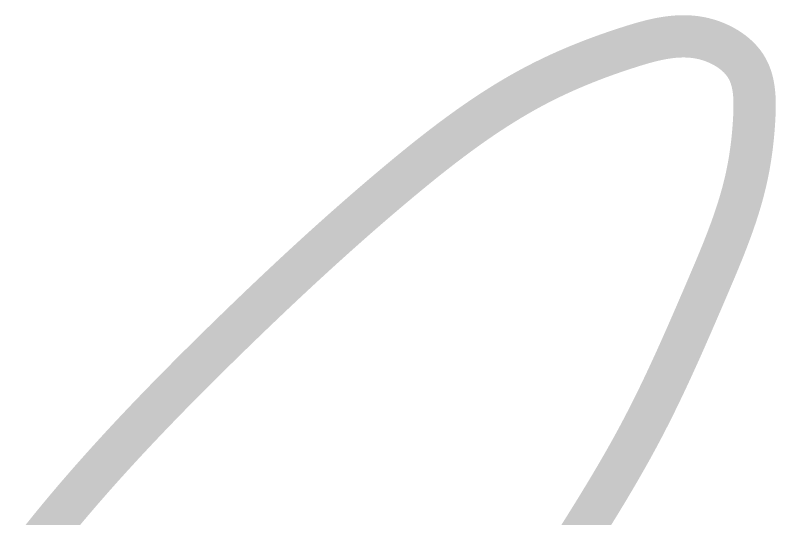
# Model space of a CAD drawing. Header units: inches. Extents: x 541671 to 837720, y 76128 to 1008472.
# Drawn here: x 824548 to 826542, y 629828 to 631149 of the extents above; entities that cross this region are included whole.
import ezdxf
from ezdxf.enums import TextEntityAlignment as Align

# ---------------------------------------------------------------- set-up
doc = ezdxf.new("R2010")
doc.units = ezdxf.units.IN
doc.header["$MEASUREMENT"] = 0
doc.layers.get('0').update_dxf_attribs({"lineweight": 18})
for name, color, linetype, lineweight in [('ISO', 153, 'Continuous', 15), ('LC Net thay', 7, 'Continuous', 25), ('LC Text1', 3, 'Continuous', 20)]:
    doc.layers.add(name, color=color, linetype=linetype, lineweight=lineweight)
doc.styles.add('Khungten', font='VHAVAN_2.TTF', dxfattribs={"width": 0.8, "height": 5000})
doc.styles.add('Title', font='VHAVAN_2.TTF', dxfattribs={"width": 0.8})

# ---------------------------------------------------------------- blocks, each defined once
blk = doc.blocks.new('lcdi fix')
at = {"layer": 'ISO', "ltscale": 2, "const_width": 20}
blk.add_lwpolyline([(38686.357275772, -252.5124972232261), (38689.99002133423, -246.7638793099322), (38693.6056149253, -241.0059658595364), (38697.1958280658, -235.2348613754839), (38698.9788455673, -232.3431451531469), (38700.75243227641, -229.4466703611888), (38702.51555963318, -226.5449500625491), (38704.26719907773, -223.63749732012), (38706.00632205015, -220.723825196852), (38707.7318999905, -217.8034467556863), (38709.44290433882, -214.8758750595262), (38711.13830653526, -211.9406231713128), (38712.81707801987, -208.9972041539841), (38714.47819023274, -206.0451310704466), (38716.12061461393, -203.083916983649), (38717.74332260355, -200.11307495652), (38719.76467084661, -196.3432876393308), (38720.92561140071, -194.140614099475), (38722.48465048228, -191.1386305959895), (38724.02341854887, -188.1265023983542), (38725.54293755381, -185.1045668924235), (38727.04422945043, -182.0731614639408), (38728.52831619201, -179.0326234987588), (38729.9962197319, -175.9832903826609), (38731.44896202337, -172.9254995014526), (38732.88756501974, -169.8595882409245), (38734.31305067436, -166.7858939868984), (38735.72644094049, -163.7047541251522), (38737.12875777148, -160.6165060415169), (38738.52102312061, -157.521487121785), (38739.90425894118, -154.4200347517381), (38741.27948718655, -151.3124863172179), (38744.01000876483, -145.080450797861), (38746.72076348192, -138.8280796501786), (38749.41992696433, -132.558071960555), (38751.04853721446, -128.7624295618498), (38754.79558853206, -119.9730284112848), (38756.11917669218, -116.8163022064364), (38757.42548561125, -113.6544805014746), (38758.70985760592, -110.487096790026), (38759.96763499273, -107.3136845656791), (38761.19416008837, -104.1337773220621), (38762.38477520942, -100.9469085527708), (38762.96516100341, -99.350717812742), (38763.53482267246, -97.75261175140076), (38764.09317800621, -96.15253205546105), (38764.63964479417, -94.55042041160596), (38765.17364082596, -92.94621850653857), (38765.69458389113, -91.33986802697109), (38766.20189177926, -89.7313106595775), (38766.69498227997, -88.12048809109183), (38767.17327318277, -86.50734200819898), (38767.63618227726, -84.8918140975984), (38768.08312735305, -83.27384604600957), (38768.51352619968, -81.65337954011011), (38769.09857784541, -79.33376053671782), (38769.32238112076, -78.40470390075279), (38769.7001383582, -76.7761146385692), (38770.06027229747, -75.14408521483347), (38770.40299737858, -73.50810644344892), (38770.72852804145, -71.8676691384062), (38771.03707872608, -70.22226411363772), (38771.32886387233, -68.57138218308137), (38771.60409792024, -66.9145141606914), (38771.8629953097, -65.25115086042751), (38772.10577048067, -63.58078309624761), (38772.33263787313, -61.90290168207139), (38772.54381192703, -60.21699743187128), (38772.7395070823, -58.52256115957789), (38772.91993777888, -56.81908367916549), (38773.08531845672, -55.10605580456286), (38773.23586355583, -53.38296834973153), (38773.37178751608, -51.64931212860392), (38773.49330477748, -49.90457795514885), (38773.60557330371, -48.06108347270674), (38773.69295240787, -46.38060455300183), (38773.76470783385, -44.60543075577516), (38773.80895296193, -42.82757416283675), (38773.81874455174, -41.05187379326708), (38773.80855050724, -40.16634438566325), (38773.78713936303, -39.28316866606474), (38773.75364321412, -38.40295151184546), (38773.70719415543, -37.52629780035932), (38773.64692428196, -36.65381240899478), (38773.57196568866, -35.78610021515124), (38773.48145047048, -34.92376609619168), (38773.37451072238, -34.06741492953188), (38773.25027853932, -33.21765159250936), (38773.10788601628, -32.37508096253805), (38772.94646524818, -31.54030791696823), (38772.76514833004, -30.71393733322657), (38772.56306735676, -29.89657408867424), (38772.33935442334, -29.08882306067972), (38772.09314162473, -28.29128912662782), (38771.82356105591, -27.50457716393248), (38771.52974481179, -26.72929204992215), (38771.21082498736, -25.96603866203259), (38770.86593367759, -25.21542187761588), (38770.49420297742, -24.47804657405868), (38769.89388336561, -23.4138884091517), (38769.66679602247, -23.04543041490251), (38769.21039112631, -22.35118292591142), (38768.72651228926, -21.67198688867575), (38768.21615538784, -21.00804675086329), (38767.68031629862, -20.3595669602164), (38767.11999089809, -19.72675196442287), (38766.53617506285, -19.10980621116505), (38765.92986466939, -18.50893414817983), (38765.30205559425, -17.92434022313682), (38764.65374371398, -17.35622888376201), (38763.98592490511, -16.80480457774865), (38763.29959504417, -16.27027175278636), (38762.59575000769, -15.75283485657928), (38761.87538567223, -15.25269833685525), (38761.13949791429, -14.77006664128203), (38760.38908261046, -14.30514421758744), (38759.62513563724, -13.85813551344836), (38758.84865287115, -13.42924497659624), (38758.06063018873, -13.01867705470613), (38757.26206346657, -12.62663619550949), (38756.45394858113, -12.25332684668319), (38755.637281409, -11.89895345591867), (38754.81305782669, -11.56372047095829), (38753.98227371075, -11.24783233946619), (38753.14592493771, -10.95149350916108), (38752.3050073841, -10.6749084277435), (38751.46051692645, -10.41828154291761), (38750.61344944133, -10.18181730237484), (38749.47985288335, -9.89780733911357), (38748.91552019626, -9.770162119215456), (38748.06600952466, -9.594935217221064), (38747.21631552512, -9.439584845105855), (38746.3664789176, -9.303652223850804), (38745.51654042205, -9.186678574396865), (38744.66654075845, -9.088205117674079), (38743.81652064677, -9.007773074647048), (38742.96652080704, -8.944923666247632), (38742.11658195916, -8.899198113440434), (38741.26674482317, -8.870137637131847), (38740.41705011899, -8.857283458299207), (38739.56753856665, -8.860176797874374), (38738.7182508861, -8.878358876821949), (38737.86922779732, -8.911370916070155), (38737.02051002026, -8.958754136576317), (38736.17213827494, -9.020049759268659), (38735.32415328131, -9.094799005100867), (38734.47659575936, -9.182543095026631), (38733.62950642905, -9.282823249988724), (38732.78292601035, -9.3951806909281), (38731.93689522328, -9.519156638789354), (38731.09145478776, -9.654292314535269), (38730.24664542382, -9.80012893908497), (38729.4025078514, -9.956207733379415), (38727.71641096103, -10.29725671508277), (38726.03348987648, -10.67376902716933), (38724.3540703576, -11.08207443720858), (38722.67847816413, -11.51850271277362), (38721.00703905593, -11.97938362141213), (38719.3400787928, -12.46104693072812), (38717.67792313453, -12.95982240824924), (38716.02089784096, -13.4720398215577), (38714.74926632884, -13.87311464848426), (38711.0832459204, -15.0597160577654), (38707.81992632139, -16.15457235082249), (38704.57931099154, -17.27985145810453), (38701.36134172598, -18.43679922641059), (38699.76083117831, -19.02753818558995), (38698.16596031992, -19.62666150258156), (38696.57672187517, -20.23432490823325), (38694.99310856848, -20.85068413342742), (38693.41511312424, -21.47589490900282), (38691.84272826681, -22.11011296579454), (38690.27594672065, -22.7534940346959), (38688.71476121008, -23.40619384651109), (38687.15916445956, -24.06836813214431), (38685.60914919345, -24.74017262241068), (38684.06470813614, -25.42176304818167), (38682.52583401202, -26.11329514029239), (38680.99251954551, -26.81492462962706), (38679.46475746098, -27.52680724702077), (38677.94254048288, -28.24909872333592), (38676.42586133551, -28.98195478940579), (38674.91471274334, -29.72553117610551), (38673.40908743071, -30.47998361428108), (38671.90897812208, -31.24546783478036), (38670.07940814545, -32.19815495933835), (38668.92527360425, -32.81012668659605), (38667.44161572345, -33.60933406461299), (38665.96333483068, -34.41955952544231), (38664.4903617402, -35.24060021469995), (38663.02262726636, -36.07225327796732), (38661.56006222349, -36.91431586080034), (38660.10259742587, -37.76658510882407), (38658.65016368782, -38.62885816763082), (38657.20269182368, -39.50093218276743), (38655.76011264775, -40.38260429984621), (38654.32235697436, -41.27367166446129), (38652.88935561781, -42.17393142218862), (38651.46103939242, -43.08318071861322), (38650.03733911252, -44.00121669933469), (38647.20350964638, -45.86283729596835), (38644.38731373395, -47.75717037682261), (38641.58819788977, -49.68259310655958), (38638.80560862832, -51.63748264990318), (38636.03899246416, -53.62021617153732), (38633.28779591183, -55.6291708361714), (38630.5514654858, -57.66272380848022), (38627.82944770067, -59.71925225320774), (38625.12118907089, -61.79713333499421), (38622.42613611108, -63.89474421858358), (38619.74373533568, -66.01046206863793), (38617.07343325927, -68.14266404989212), (38614.41467639635, -70.28972732701732), (38611.76691126145, -72.45002906472655), (38609.12958436913, -74.62194642770373), (38606.50214223389, -76.80385658066916), (38604.06508731173, -78.84218930443785), (38601.274772884, -81.19147789727504), (38598.67413012063, -83.39559102988642), (38596.08191570023, -85.60639432355492), (38593.49794222263, -87.82380593036032), (38590.9220222877, -90.04774400237875), (38588.3539684953, -92.27812669167724), (38585.79359344524, -94.51487215032103), (38580.69512997154, -99.00712398396536), (38575.62513266539, -103.5238447198753), (38570.58210232551, -108.0643795746491), (38565.56453975069, -112.6280737648594), (38560.57094573963, -117.2142725070935), (38555.59982109113, -121.822321017924), (38550.64966660392, -126.4515645139272), (38545.71898307675, -131.1013482116869), (38540.80627130839, -135.7710173277992), (38535.91003209757, -140.4599170788315), (38531.02876624305, -145.1673926813419), (38524.71087358732, -151.3061633438683), (38521.30537385002, -154.6355667143707), (38516.46289891805, -159.3963588509596), (38511.63578726724, -164.1764897032299), (38506.82629303623, -168.9772920131218), (38502.03667036368, -173.8000985225553), (38497.26917338825, -178.6462419735035), (38492.52605624861, -183.5170551079209), (38487.80957308345, -188.4138706677004), (38485.46202365961, -190.8724458389916), (38483.12197803138, -193.3380213948312), (38480.78971796608, -195.8107639280151), (38478.46552523109, -198.2908400312645), (38476.1496815937, -200.778416297293), (38473.84246882124, -203.2736593188947), (38471.54416868108, -205.7767356887689), (38469.2550629405, -208.2878119997094), (38466.9754333669, -210.8070548444048), (38464.70556172755, -213.3346308156142), (38462.44572978982, -215.870706506108), (38460.19621932102, -218.4154485085983), (38457.95731208849, -220.9690234158425), (38455.72928985959, -223.5315978205763), (38453.51243440161, -226.1033383155482), (38451.3070274819, -228.6844114935138), (38449.11335086782, -231.2749839471762), (38446.93168632666, -233.8752222693056), (38444.76231562576, -236.4852930526595), (38442.6055205325, -239.1053628899499), (38440.46158281414, -241.7355983739362), (38438.33078423806, -244.3761660973778), (38436.21340657159, -247.0272326529848), (38434.10973158205, -249.6889646335148)], dxfattribs=at)
at = {"color": 7, "style": 'Khungten', "width": 0.8}
for tag, p in [('REVISION', (39498.75262445211, -10746.30395446718)), ('NGAYHT', (39546.07413610816, -11609.37091637403))]:
    blk.add_attdef(tag, text='', height=199.998925739526, dxfattribs=at).set_placement(p, align=Align.CENTER)
at = {"layer": 'LC Text1', "style": 'Title', "width": 1.824645990402025}
for tag, p, p2 in [('TENBANVE1', (36912.6576448679, -8885.760238945484), (40339.14494544268, -8885.760238945484)), ('TENBANVE2', (36912.6576448679, -9562.465564332902), (40339.14494544268, -9562.465564332902))]:
    blk.add_attdef(tag, text='', height=249.9999935159641, dxfattribs=at).set_placement(p, p2, align=Align.FIT)
at = {"layer": 'LC Text1', "style": 'Title', "width": 0.7}
blk.add_attdef('SOBANVE', text='', height=249.9999935159641, dxfattribs=at).set_placement((39561.98223525286, -13896.18071823567), align=Align.CENTER)

msp = doc.modelspace()

# ---------------------------------------------------------------- block references
at = {"layer": 'LC Net thay', "xscale": 5.543999978195854, "yscale": 5.543999978195854, "zscale": 5.543999978195854}
msp.add_blockref('lcdi fix', (611524.8328397584, 631142.5951173656), dxfattribs=at)

doc.saveas('drawing.dxf')
